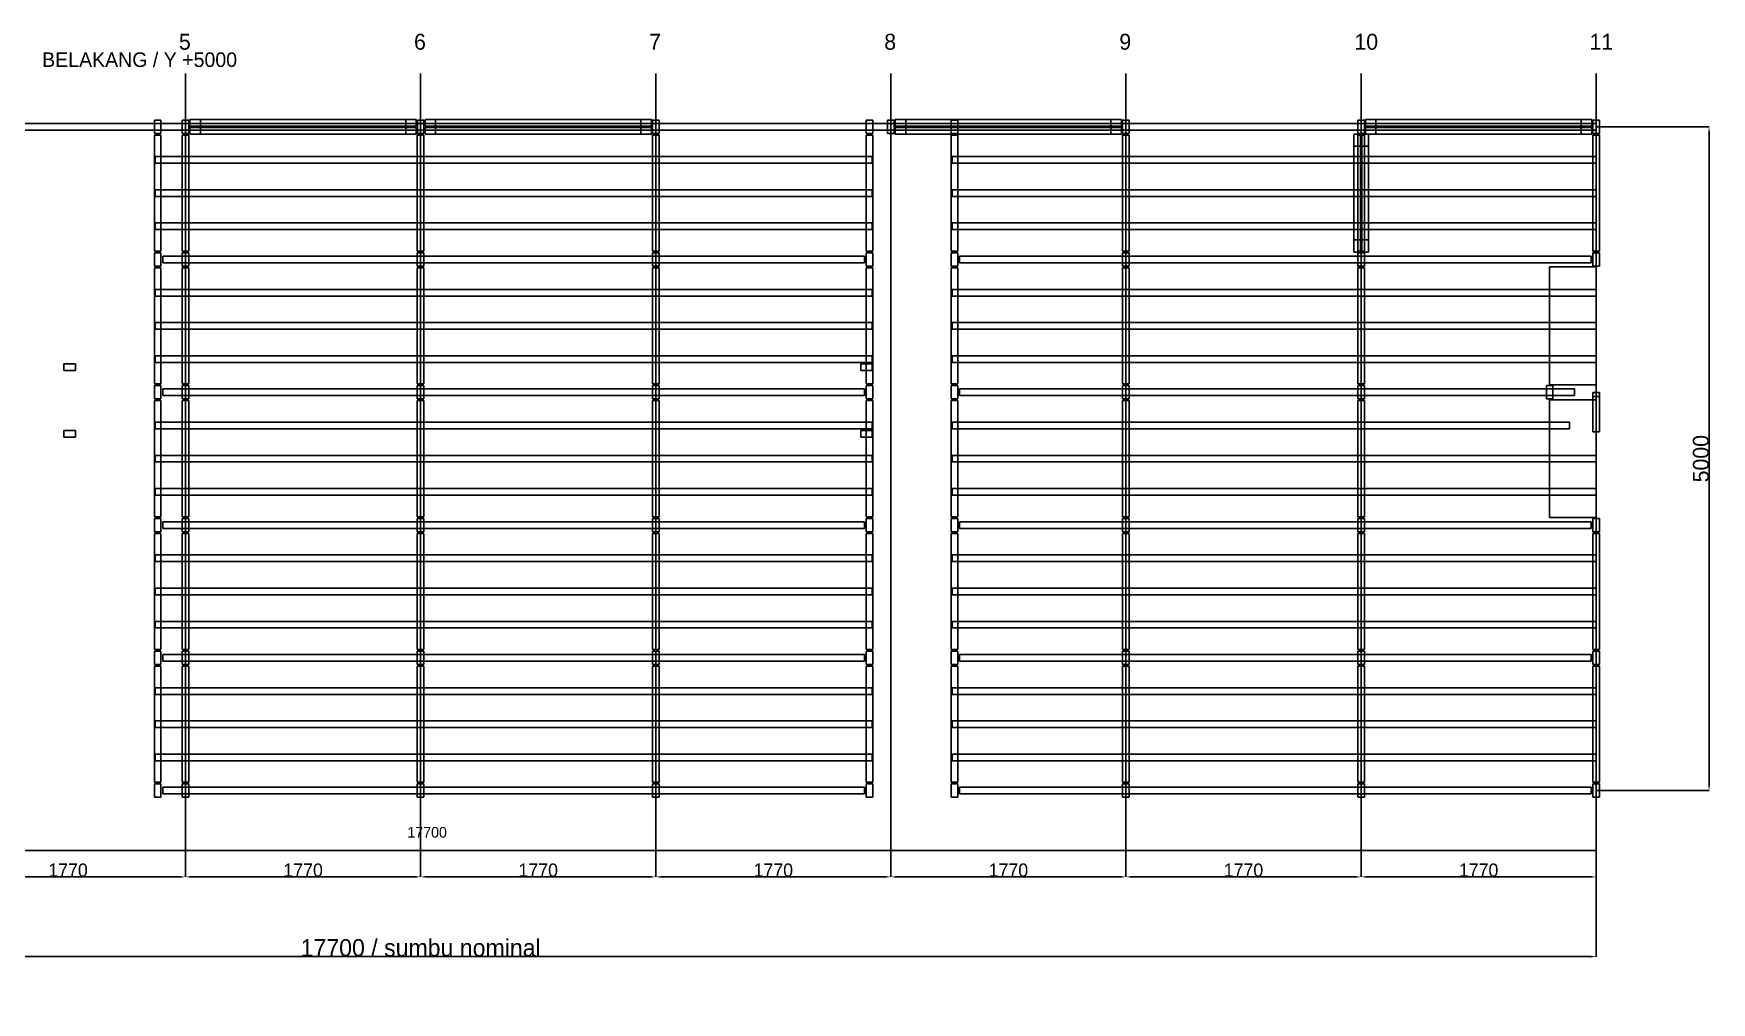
# Model space of a CAD drawing. Header units: millimetres. Extents: x -1150 to 18568, y -1595 to 7510.
# Drawn here: x 5936 to 18568, y -1595 to 5702 of the extents above; entities that cross this region are included whole.
import ezdxf

# ---------------------------------------------------------------- set-up
doc = ezdxf.new("R2010")
doc.units = ezdxf.units.MM
for name, color, linetype, true_color in [('balok', 7, 'Continuous', 0x333333), ('bracing', 7, 'Continuous', 0x111111), ('dim', 7, 'Continuous', 0x222222), ('grid', 7, 'Continuous', 0xb5b5b5), ('kolom', 7, 'Continuous', 0x111111), ('stiffener', 7, 'Continuous', 0x666666)]:
    doc.layers.add(name, color=color, linetype=linetype, true_color=true_color)
doc.dimstyles.get("Standard").update_dxf_attribs({"dimtxt": 2.5, "dimasz": 2.5, "dimexe": 1.25, "dimexo": 0.625, "dimtad": 1, "dimcen": 2.5, "dimazin": 3, "dimtfac": 1, "dimtmove": 0, "dimatfit": 3})

# ---------------------------------------------------------------- blocks, each defined once
blk = doc.blocks.new('_CLOSEDFILLED')
at = {"color": 0, "linetype": 'BYBLOCK'}
blk.add_solid([(-1, 0.16), (0, 0), (-1, -0.16)], dxfattribs=at)
blk = doc.blocks.new('*D2')
for p, q in [((17700, 5000), (18550, 5000)), ((18550, 42), (18550, 4958)), ((17700, 0), (18550, 0))]:
    blk.add_line(p, q)
at = {"layer": 'Defpoints'}
for p in [(17700, 5000), (17700, 0), (18550, 0)]:
    blk.add_point(p, dxfattribs=at)
at = {"layer": 'dim', "xscale": 42, "yscale": 42}
for p, rotation in [((18550, 5000), 90), ((18550, 0), 270)]:
    blk.add_blockref('_CLOSEDFILLED', p, dxfattribs=dict(at, rotation=rotation))
at = {"layer": 'dim', "insert": (18489.375, 2500), "char_height": 120, "attachment_point": 5, "rotation": 90}
blk.add_mtext('5000', dxfattribs=at)
blk = doc.blocks.new('*D6')
for p, q in [((5310, 0), (5310, -650)), ((7080, 0), (7080, -650)), ((5345, -650), (7045, -650))]:
    blk.add_line(p, q)
at = {"layer": 'Defpoints'}
for p in [(5310, 0), (7080, 0), (5310, -650)]:
    blk.add_point(p, dxfattribs=at)
at = {"layer": 'dim', "xscale": 35, "yscale": 35, "rotation": 180}
blk.add_blockref('_CLOSEDFILLED', (5310, -650), dxfattribs=at)
at = {"layer": 'dim', "xscale": 35, "yscale": 35}
blk.add_blockref('_CLOSEDFILLED', (7080, -650), dxfattribs=at)
at = {"layer": 'dim', "insert": (6195, -599.375), "char_height": 100, "attachment_point": 5}
blk.add_mtext('1770', dxfattribs=at)
blk = doc.blocks.new('*D7')
for p, q in [((7080, 0), (7080, -650)), ((8850, 0), (8850, -650)), ((7115, -650), (8815, -650))]:
    blk.add_line(p, q)
at = {"layer": 'Defpoints'}
for p in [(7080, 0), (8850, 0), (7080, -650)]:
    blk.add_point(p, dxfattribs=at)
at = {"layer": 'dim', "xscale": 35, "yscale": 35, "rotation": 180}
blk.add_blockref('_CLOSEDFILLED', (7080, -650), dxfattribs=at)
at = {"layer": 'dim', "xscale": 35, "yscale": 35}
blk.add_blockref('_CLOSEDFILLED', (8850, -650), dxfattribs=at)
at = {"layer": 'dim', "insert": (7965, -599.375), "char_height": 100, "attachment_point": 5}
blk.add_mtext('1770', dxfattribs=at)
blk = doc.blocks.new('*D8')
for p, q in [((8850, 0), (8850, -650)), ((10620, 0), (10620, -650)), ((8885, -650), (10585, -650))]:
    blk.add_line(p, q)
at = {"layer": 'Defpoints'}
for p in [(8850, 0), (10620, 0), (8850, -650)]:
    blk.add_point(p, dxfattribs=at)
at = {"layer": 'dim', "xscale": 35, "yscale": 35, "rotation": 180}
blk.add_blockref('_CLOSEDFILLED', (8850, -650), dxfattribs=at)
at = {"layer": 'dim', "xscale": 35, "yscale": 35}
blk.add_blockref('_CLOSEDFILLED', (10620, -650), dxfattribs=at)
at = {"layer": 'dim', "insert": (9735, -599.375), "char_height": 100, "attachment_point": 5}
blk.add_mtext('1770', dxfattribs=at)
blk = doc.blocks.new('*D9')
for p, q in [((10620, 0), (10620, -650)), ((12390, 0), (12390, -650)), ((10655, -650), (12355, -650))]:
    blk.add_line(p, q)
at = {"layer": 'Defpoints'}
for p in [(10620, 0), (12390, 0), (10620, -650)]:
    blk.add_point(p, dxfattribs=at)
at = {"layer": 'dim', "xscale": 35, "yscale": 35, "rotation": 180}
blk.add_blockref('_CLOSEDFILLED', (10620, -650), dxfattribs=at)
at = {"layer": 'dim', "xscale": 35, "yscale": 35}
blk.add_blockref('_CLOSEDFILLED', (12390, -650), dxfattribs=at)
at = {"layer": 'dim', "insert": (11505, -599.375), "char_height": 100, "attachment_point": 5}
blk.add_mtext('1770', dxfattribs=at)
blk = doc.blocks.new('*D10')
for p, q in [((12390, 0), (12390, -650)), ((14160, 0), (14160, -650)), ((12425, -650), (14125, -650))]:
    blk.add_line(p, q)
at = {"layer": 'Defpoints'}
for p in [(12390, 0), (14160, 0), (12390, -650)]:
    blk.add_point(p, dxfattribs=at)
at = {"layer": 'dim', "xscale": 35, "yscale": 35, "rotation": 180}
blk.add_blockref('_CLOSEDFILLED', (12390, -650), dxfattribs=at)
at = {"layer": 'dim', "xscale": 35, "yscale": 35}
blk.add_blockref('_CLOSEDFILLED', (14160, -650), dxfattribs=at)
at = {"layer": 'dim', "insert": (13275, -599.375), "char_height": 100, "attachment_point": 5}
blk.add_mtext('1770', dxfattribs=at)
blk = doc.blocks.new('*D11')
for p, q in [((14160, 0), (14160, -650)), ((15930, 0), (15930, -650)), ((14195, -650), (15895, -650))]:
    blk.add_line(p, q)
at = {"layer": 'Defpoints'}
for p in [(14160, 0), (15930, 0), (14160, -650)]:
    blk.add_point(p, dxfattribs=at)
at = {"layer": 'dim', "xscale": 35, "yscale": 35, "rotation": 180}
blk.add_blockref('_CLOSEDFILLED', (14160, -650), dxfattribs=at)
at = {"layer": 'dim', "xscale": 35, "yscale": 35}
blk.add_blockref('_CLOSEDFILLED', (15930, -650), dxfattribs=at)
at = {"layer": 'dim', "insert": (15045, -599.375), "char_height": 100, "attachment_point": 5}
blk.add_mtext('1770', dxfattribs=at)
blk = doc.blocks.new('*D12')
for p, q in [((15930, 0), (15930, -650)), ((17700, 0), (17700, -650)), ((15965, -650), (17665, -650))]:
    blk.add_line(p, q)
at = {"layer": 'Defpoints'}
for p in [(15930, 0), (17700, 0), (15930, -650)]:
    blk.add_point(p, dxfattribs=at)
at = {"layer": 'dim', "xscale": 35, "yscale": 35, "rotation": 180}
blk.add_blockref('_CLOSEDFILLED', (15930, -650), dxfattribs=at)
at = {"layer": 'dim', "xscale": 35, "yscale": 35}
blk.add_blockref('_CLOSEDFILLED', (17700, -650), dxfattribs=at)
at = {"layer": 'dim', "insert": (16815, -599.375), "char_height": 100, "attachment_point": 5}
blk.add_mtext('1770', dxfattribs=at)

msp = doc.modelspace()

# ---------------------------------------------------------------- linework, layer by layer
at = {"layer": 'balok'}
for p, q in [((10619.87, 5025.12), (5309.95, 5025.12)), ((5309.95, 4975.12), (10619.87, 4975.12)), ((10619.87, 4975.12), (10619.87, 5025.12)), ((15930.1, 5025.12), (10619.87, 5025.12)), ((10619.87, 4975.12), (15930.1, 4975.12)), ((15930.1, 4975.12), (15930.1, 5025.12)), ((17700.07, 5025.12), (15930.1, 5025.12)), ((15930.1, 4975.12), (17700.07, 4975.12)), ((17700.07, 4975.12), (17700.07, 5025.12)), ((12192.07, 4025.01), (6908.07, 4025.01)), ((6908.07, 4025.01), (6908.07, 3975.01)), ((6908.07, 3975.01), (12192.07, 3975.01)), ((12192.07, 3975.01), (12192.07, 4025.01)), ((17662.04, 4025.01), (12908.04, 4025.01)), ((12908.04, 4025.01), (12908.04, 3975.01)), ((12908.04, 3975.01), (17662.04, 3975.01)), ((17662.04, 3975.01), (17662.04, 4025.01)), ((6250.07, 3213.09), (6163.07, 3213.09)), ((6163.07, 3213.09), (6163.07, 3163.09)), ((6163.07, 3163.09), (6250.07, 3163.09)), ((6250.07, 3163.09), (6250.07, 3213.09)), ((12250.06, 3213.09), (12163.06, 3213.09)), ((12163.06, 3213.09), (12163.06, 3163.09)), ((12163.06, 3163.09), (12250.06, 3163.09)), ((12250.06, 3163.09), (12250.06, 3213.09)), ((12192.07, 3025), (6908.07, 3025)), ((6908.07, 3025), (6908.07, 2975)), ((6908.07, 2975), (12192.07, 2975)), ((12192.07, 2975), (12192.07, 3025)), ((17537.04, 3025), (12908.04, 3025)), ((12908.04, 3025), (12908.04, 2975)), ((12908.04, 2975), (17537.04, 2975)), ((17537.04, 2975), (17537.04, 3025)), ((17725.01, 2999.58), (17675.01, 2999.58)), ((17675.01, 2999.58), (17675.01, 2701.58)), ((17725.01, 2967.08), (17675.01, 2967.08)), ((17675.01, 2967.08), (17675.01, 2701.08)), ((17725.01, 2701.58), (17725.01, 2999.58)), ((17725.01, 2701.08), (17725.01, 2967.08)), ((6250.07, 2713.22), (6163.07, 2713.22)), ((6163.07, 2713.22), (6163.07, 2663.22)), ((6163.07, 2663.22), (6250.07, 2663.22)), ((6250.07, 2663.22), (6250.07, 2713.22)), ((12250.06, 2713.22), (12163.06, 2713.22)), ((12163.06, 2713.22), (12163.06, 2663.22)), ((12163.06, 2663.22), (12250.06, 2663.22)), ((12250.06, 2663.22), (12250.06, 2713.22)), ((17675.01, 2701.58), (17725.01, 2701.58)), ((17675.01, 2701.08), (17725.01, 2701.08)), ((12192.07, 2025.01), (6908.07, 2025.01)), ((6908.07, 2025.01), (6908.07, 1975.01)), ((12192.07, 1975.01), (12192.07, 2025.01)), ((17662.04, 2025.01), (12908.04, 2025.01)), ((12908.04, 2025.01), (12908.04, 1975.01)), ((17662.04, 1975.01), (17662.04, 2025.01)), ((6908.07, 1975.01), (12192.07, 1975.01)), ((12908.04, 1975.01), (17662.04, 1975.01)), ((12192.07, 1024.99), (6908.07, 1024.99)), ((6908.07, 1024.99), (6908.07, 974.99)), ((12192.07, 974.99), (12192.07, 1024.99)), ((17662.04, 1024.99), (12908.04, 1024.99)), ((12908.04, 1024.99), (12908.04, 974.99)), ((17662.04, 974.99), (17662.04, 1024.99)), ((6908.07, 974.99), (12192.07, 974.99)), ((12908.04, 974.99), (17662.04, 974.99)), ((12192.07, 25), (6908.07, 25)), ((6908.07, 25), (6908.07, -25)), ((12192.07, -25), (12192.07, 25)), ((17662.04, 25), (12908.04, 25)), ((12908.04, 25), (12908.04, -25)), ((17662.04, -25), (17662.04, 25)), ((6908.07, -25), (12192.07, -25)), ((12908.04, -25), (17662.04, -25))]:
    msp.add_line(p, q, dxfattribs=at)
at = {"layer": 'bracing'}
for p, q in [((7112.91, 5055.12), (8737.41, 5055.12)), ((7192.57, 5055.12), (7112.91, 5055.12)), ((7112.91, 5005.12), (7112.91, 5055.12)), ((8817.06, 5055.12), (7192.57, 5055.12)), ((7192.57, 5005.12), (7192.57, 5055.12)), ((8737.41, 5055.12), (8817.06, 5055.12)), ((8737.41, 5005.12), (8737.41, 5055.12)), ((8817.06, 5005.12), (8817.06, 5055.12)), ((8882.71, 5055), (10507.22, 5055)), ((8962.37, 5055), (8882.71, 5055)), ((8882.71, 5005), (8882.71, 5055)), ((10586.88, 5055), (8962.37, 5055)), ((8962.37, 5005), (8962.37, 5055)), ((10507.22, 5055), (10586.88, 5055)), ((10507.22, 5005), (10507.22, 5055)), ((10586.88, 5005), (10586.88, 5055)), ((12422.84, 5055.12), (14047.33, 5055.12)), ((12502.49, 5055.12), (12422.84, 5055.12)), ((12422.84, 5005.12), (12422.84, 5055.12)), ((14126.98, 5055.12), (12502.49, 5055.12)), ((12502.49, 5005.12), (12502.49, 5055.12)), ((14047.33, 5055.12), (14126.98, 5055.12)), ((14047.33, 5005.12), (14047.33, 5055.12)), ((14126.98, 5005.12), (14126.98, 5055.12)), ((15962.73, 5055), (17587.24, 5055)), ((16042.38, 5055), (15962.73, 5055)), ((15962.73, 5005), (15962.73, 5055)), ((17666.89, 5055), (16042.38, 5055)), ((16042.38, 5005), (16042.38, 5055)), ((17587.24, 5055), (17666.89, 5055)), ((17587.24, 5005), (17587.24, 5055)), ((17666.89, 5005), (17666.89, 5055)), ((7112.91, 5005.12), (8737.41, 5005.12)), ((7192.57, 5005.12), (7112.91, 5005.12)), ((7113.07, 4995.12), (8737.56, 4995.12)), ((7192.72, 4995.12), (7113.07, 4995.12)), ((7113.07, 4995.12), (7113.07, 4945.12)), ((7113.07, 4945.12), (8737.56, 4945.12)), ((7192.72, 4945.12), (7113.07, 4945.12)), ((8817.06, 5005.12), (7192.57, 5005.12)), ((8817.21, 4995.12), (7192.72, 4995.12)), ((7192.72, 4995.12), (7192.72, 4945.12)), ((8817.21, 4945.12), (7192.72, 4945.12)), ((8737.41, 5005.12), (8817.06, 5005.12)), ((8737.56, 4995.12), (8817.21, 4995.12)), ((8737.56, 4995.12), (8737.56, 4945.12)), ((8737.56, 4945.12), (8817.21, 4945.12)), ((8817.21, 4995.12), (8817.21, 4945.12)), ((8882.71, 5005), (10507.22, 5005)), ((8962.37, 5005), (8882.71, 5005)), ((8882.86, 4995), (10507.38, 4995)), ((8962.52, 4995), (8882.86, 4995)), ((8882.86, 4995), (8882.86, 4945)), ((8882.86, 4945), (10507.38, 4945)), ((8962.52, 4945), (8882.86, 4945)), ((10586.88, 5005), (8962.37, 5005)), ((10587.03, 4995), (8962.52, 4995)), ((8962.52, 4995), (8962.52, 4945)), ((10587.03, 4945), (8962.52, 4945)), ((10507.22, 5005), (10586.88, 5005)), ((10507.38, 4995), (10587.03, 4995)), ((10507.38, 4995), (10507.38, 4945)), ((10507.38, 4945), (10587.03, 4945)), ((10587.03, 4995), (10587.03, 4945)), ((12422.69, 4995.12), (14047.18, 4995.12)), ((12502.34, 4995.12), (12422.69, 4995.12)), ((12422.69, 4995.12), (12422.69, 4945.12)), ((12422.69, 4945.12), (14047.18, 4945.12)), ((12502.34, 4945.12), (12422.69, 4945.12)), ((12422.84, 5005.12), (14047.33, 5005.12)), ((12502.49, 5005.12), (12422.84, 5005.12)), ((14126.83, 4995.12), (12502.34, 4995.12)), ((12502.34, 4995.12), (12502.34, 4945.12)), ((14126.83, 4945.12), (12502.34, 4945.12)), ((14126.98, 5005.12), (12502.49, 5005.12)), ((14047.18, 4995.12), (14126.83, 4995.12)), ((14047.18, 4995.12), (14047.18, 4945.12)), ((14047.18, 4945.12), (14126.83, 4945.12)), ((14047.33, 5005.12), (14126.98, 5005.12)), ((14126.83, 4995.12), (14126.83, 4945.12)), ((15875.1, 4147.16), (15875.1, 4944.87)), ((15875.1, 4944.87), (15875.1, 4852.96)), ((15875.1, 4944.87), (15925.1, 4944.87)), ((15925.1, 4147.16), (15925.1, 4944.87)), ((15925.1, 4944.87), (15925.1, 4852.96)), ((15935.1, 4852.84), (15935.1, 4944.75)), ((15935.1, 4944.75), (15935.1, 4147.04)), ((15935.1, 4944.75), (15985.1, 4944.75)), ((15962.73, 5005), (17587.24, 5005)), ((16042.38, 5005), (15962.73, 5005)), ((17587.39, 4995), (15962.88, 4995)), ((15962.88, 4995), (16042.54, 4995)), ((15962.88, 4945), (15962.88, 4995)), ((17587.39, 4945), (15962.88, 4945)), ((15962.88, 4945), (16042.54, 4945)), ((15985.1, 4852.84), (15985.1, 4944.75)), ((15985.1, 4944.75), (15985.1, 4147.04)), ((17666.89, 5005), (16042.38, 5005)), ((16042.54, 4995), (17667.05, 4995)), ((16042.54, 4945), (16042.54, 4995)), ((16042.54, 4945), (17667.05, 4945)), ((17587.24, 5005), (17666.89, 5005)), ((17667.05, 4995), (17587.39, 4995)), ((17587.39, 4945), (17587.39, 4995)), ((17667.05, 4945), (17587.39, 4945)), ((17667.05, 4945), (17667.05, 4995)), ((15875.1, 4852.96), (15875.1, 4055.25)), ((15875.1, 4852.96), (15925.1, 4852.96)), ((15925.1, 4852.96), (15925.1, 4055.25)), ((15935.1, 4055.13), (15935.1, 4852.84)), ((15935.1, 4852.84), (15985.1, 4852.84)), ((15985.1, 4055.13), (15985.1, 4852.84)), ((15875.1, 4055.25), (15875.1, 4147.16)), ((15875.1, 4147.16), (15925.1, 4147.16)), ((15875.1, 4055.25), (15925.1, 4055.25)), ((15925.1, 4055.25), (15925.1, 4147.16)), ((15935.1, 4147.04), (15935.1, 4055.13)), ((15935.1, 4147.04), (15985.1, 4147.04)), ((15935.1, 4055.13), (15985.1, 4055.13)), ((15985.1, 4147.04), (15985.1, 4055.13))]:
    msp.add_line(p, q, dxfattribs=at)
at = {"layer": 'dim'}
for p, q in [((0, -450), (17700, -450)), ((17700, -510), (17700, -390))]:
    msp.add_line(p, q, dxfattribs=at)
at = {"layer": 'grid'}
for p, q in [((7080, 0), (7080, 5400)), ((8850, 0), (8850, 5400)), ((10620, 0), (10620, 5400)), ((12390, 0), (12390, 5400)), ((14160, 0), (14160, 5400)), ((15930, 0), (15930, 5400)), ((17700, 0), (17700, 5400))]:
    msp.add_line(p, q, dxfattribs=at)
at = {"layer": 'kolom'}
for p, q in [((6894.92, 5050), (6844.92, 5050)), ((6844.92, 5050), (6844.92, 4950)), ((6844.92, 4950), (6894.92, 4950)), ((6894.92, 4950), (6894.92, 5050)), ((7104.99, 5050), (7054.99, 5050)), ((7054.99, 5050), (7054.99, 4950)), ((7054.99, 4950), (7104.99, 4950)), ((7104.99, 4950), (7104.99, 5050)), ((8874.99, 5050), (8824.99, 5050)), ((8824.99, 5050), (8824.99, 4950)), ((8824.99, 4950), (8874.99, 4950)), ((8874.99, 4950), (8874.99, 5050)), ((10644.99, 5050), (10594.99, 5050)), ((10594.99, 5050), (10594.99, 4950)), ((10594.99, 4950), (10644.99, 4950)), ((10644.99, 4950), (10644.99, 5050)), ((12255.13, 5050), (12205.13, 5050)), ((12205.13, 5050), (12205.13, 4950)), ((12205.13, 4950), (12255.13, 4950)), ((12255.13, 4950), (12255.13, 5050)), ((12415, 5050), (12365, 5050)), ((12365, 5050), (12365, 4950)), ((12365, 4950), (12415, 4950)), ((12415, 4950), (12415, 5050)), ((12894.91, 5050), (12844.91, 5050)), ((12844.91, 5050), (12844.91, 4950)), ((12844.91, 4950), (12894.91, 4950)), ((12894.91, 4950), (12894.91, 5050)), ((14185, 5050), (14135, 5050)), ((14135, 5050), (14135, 4950)), ((14135, 4950), (14185, 4950)), ((14185, 4950), (14185, 5050)), ((15955.01, 5050), (15905.01, 5050)), ((15905.01, 5050), (15905.01, 4950)), ((15905.01, 4950), (15955.01, 4950)), ((15955.01, 4950), (15955.01, 5050)), ((17725.01, 5050), (17675.01, 5050)), ((17675.01, 5050), (17675.01, 4950)), ((17675.01, 4950), (17725.01, 4950)), ((17725.01, 4950), (17725.01, 5050)), ((6895.01, 4050.01), (6845.01, 4050.01)), ((6845.01, 4050.01), (6845.01, 3950.01)), ((6895.01, 3950.01), (6895.01, 4050.01)), ((7104.99, 4050.01), (7054.99, 4050.01)), ((7054.99, 4050.01), (7054.99, 3950.01)), ((7104.99, 3950.01), (7104.99, 4050.01)), ((8874.9, 4050.01), (8824.9, 4050.01)), ((8824.9, 4050.01), (8824.9, 3950.01)), ((8874.9, 3950.01), (8874.9, 4050.01)), ((10644.99, 4050.01), (10594.99, 4050.01)), ((10594.99, 4050.01), (10594.99, 3950.01)), ((10644.99, 3950.01), (10644.99, 4050.01)), ((12255.07, 4050.01), (12205.07, 4050.01)), ((12205.07, 4050.01), (12205.07, 3950.01)), ((12255.07, 3950.01), (12255.07, 4050.01)), ((12895, 4050.01), (12845, 4050.01)), ((12845, 4050.01), (12845, 3950.01)), ((12895, 3950.01), (12895, 4050.01)), ((14185, 4050.01), (14135, 4050.01)), ((14135, 4050.01), (14135, 3950.01)), ((14185, 3950.01), (14185, 4050.01)), ((15955.01, 4050.01), (15905.01, 4050.01)), ((15905.01, 4050.01), (15905.01, 3950.01)), ((15955.01, 3950.01), (15955.01, 4050.01)), ((17725.01, 4050.01), (17675.01, 4050.01)), ((17675.01, 4050.01), (17675.01, 3950.01)), ((17725.01, 3950.01), (17725.01, 4050.01)), ((6845.01, 3950.01), (6895.01, 3950.01)), ((7054.99, 3950.01), (7104.99, 3950.01)), ((8824.9, 3950.01), (8874.9, 3950.01)), ((10594.99, 3950.01), (10644.99, 3950.01)), ((12205.07, 3950.01), (12255.07, 3950.01)), ((12845, 3950.01), (12895, 3950.01)), ((14135, 3950.01), (14185, 3950.01)), ((15905.01, 3950.01), (15955.01, 3950.01)), ((17675.01, 3950.01), (17725.01, 3950.01)), ((6895.01, 3050), (6845.01, 3050)), ((6845.01, 3050), (6845.01, 2950)), ((6895.01, 2950), (6895.01, 3050)), ((7104.99, 3050), (7054.99, 3050)), ((7054.99, 3050), (7054.99, 2950)), ((7104.99, 2950), (7104.99, 3050)), ((8874.9, 3050), (8824.9, 3050)), ((8824.9, 3050), (8824.9, 2950)), ((8874.9, 2950), (8874.9, 3050)), ((10644.99, 3050), (10594.99, 3050)), ((10594.99, 3050), (10594.99, 2950)), ((10644.99, 2950), (10644.99, 3050)), ((12255.07, 3050), (12205.07, 3050)), ((12205.07, 3050), (12205.07, 2950)), ((12255.07, 2950), (12255.07, 3050)), ((12895, 3050), (12845, 3050)), ((12845, 3050), (12845, 2950)), ((12895, 2950), (12895, 3050)), ((14185, 3050), (14135, 3050)), ((14135, 3050), (14135, 2950)), ((14185, 2950), (14185, 3050)), ((15955.01, 3050), (15905.01, 3050)), ((15905.01, 3050), (15905.01, 2950)), ((15955.01, 2950), (15955.01, 3050)), ((17375.07, 3050), (17325.07, 3050)), ((17325.07, 3050), (17325.07, 2950)), ((17375.07, 2950), (17375.07, 3050)), ((6845.01, 2950), (6895.01, 2950)), ((7054.99, 2950), (7104.99, 2950)), ((8824.9, 2950), (8874.9, 2950)), ((10594.99, 2950), (10644.99, 2950)), ((12205.07, 2950), (12255.07, 2950)), ((12845, 2950), (12895, 2950)), ((14135, 2950), (14185, 2950)), ((15905.01, 2950), (15955.01, 2950)), ((17325.07, 2950), (17375.07, 2950)), ((6895.01, 2050.01), (6845.01, 2050.01)), ((6845.01, 2050.01), (6845.01, 1950.01)), ((6895.01, 1950.01), (6895.01, 2050.01)), ((7104.99, 2050.01), (7054.99, 2050.01)), ((7054.99, 2050.01), (7054.99, 1950.01)), ((7104.99, 1950.01), (7104.99, 2050.01)), ((8874.9, 2050.01), (8824.9, 2050.01)), ((8824.9, 2050.01), (8824.9, 1950.01)), ((8874.9, 1950.01), (8874.9, 2050.01)), ((10644.99, 2050.01), (10594.99, 2050.01)), ((10594.99, 2050.01), (10594.99, 1950.01)), ((10644.99, 1950.01), (10644.99, 2050.01)), ((12255.07, 2050.01), (12205.07, 2050.01)), ((12205.07, 2050.01), (12205.07, 1950.01)), ((12255.07, 1950.01), (12255.07, 2050.01)), ((12895, 2050.01), (12845, 2050.01)), ((12845, 2050.01), (12845, 1950.01)), ((12895, 1950.01), (12895, 2050.01)), ((14185, 2050.01), (14135, 2050.01)), ((14135, 2050.01), (14135, 1950.01)), ((14185, 1950.01), (14185, 2050.01)), ((15955.01, 2050.01), (15905.01, 2050.01)), ((15905.01, 2050.01), (15905.01, 1950.01)), ((15955.01, 1950.01), (15955.01, 2050.01)), ((17725.01, 2050.01), (17675.01, 2050.01)), ((17675.01, 2050.01), (17675.01, 1950.01)), ((17725.01, 1950.01), (17725.01, 2050.01)), ((6845.01, 1950.01), (6895.01, 1950.01)), ((7054.99, 1950.01), (7104.99, 1950.01)), ((8824.9, 1950.01), (8874.9, 1950.01)), ((10594.99, 1950.01), (10644.99, 1950.01)), ((12205.07, 1950.01), (12255.07, 1950.01)), ((12845, 1950.01), (12895, 1950.01)), ((14135, 1950.01), (14185, 1950.01)), ((15905.01, 1950.01), (15955.01, 1950.01)), ((17675.01, 1950.01), (17725.01, 1950.01)), ((6895.01, 1049.99), (6845.01, 1049.99)), ((6845.01, 1049.99), (6845.01, 949.99)), ((6895.01, 949.99), (6895.01, 1049.99)), ((7104.99, 1049.99), (7054.99, 1049.99)), ((7054.99, 1049.99), (7054.99, 949.99)), ((7104.99, 949.99), (7104.99, 1049.99)), ((8874.9, 1049.99), (8824.9, 1049.99)), ((8824.9, 1049.99), (8824.9, 949.99)), ((8874.9, 949.99), (8874.9, 1049.99)), ((10644.99, 1049.99), (10594.99, 1049.99)), ((10594.99, 1049.99), (10594.99, 949.99)), ((10644.99, 949.99), (10644.99, 1049.99)), ((12255.07, 1049.99), (12205.07, 1049.99)), ((12205.07, 1049.99), (12205.07, 949.99)), ((12255.07, 949.99), (12255.07, 1049.99)), ((12895, 1049.99), (12845, 1049.99)), ((12845, 1049.99), (12845, 949.99)), ((12895, 949.99), (12895, 1049.99)), ((14185, 1049.99), (14135, 1049.99)), ((14135, 1049.99), (14135, 949.99)), ((14185, 949.99), (14185, 1049.99)), ((15955.01, 1049.99), (15905.01, 1049.99)), ((15905.01, 1049.99), (15905.01, 949.99)), ((15955.01, 949.99), (15955.01, 1049.99)), ((17725.01, 1049.99), (17675.01, 1049.99)), ((17675.01, 1049.99), (17675.01, 949.99)), ((17725.01, 949.99), (17725.01, 1049.99)), ((6845.01, 949.99), (6895.01, 949.99)), ((7054.99, 949.99), (7104.99, 949.99)), ((8824.9, 949.99), (8874.9, 949.99)), ((10594.99, 949.99), (10644.99, 949.99)), ((12205.07, 949.99), (12255.07, 949.99)), ((12845, 949.99), (12895, 949.99)), ((14135, 949.99), (14185, 949.99)), ((15905.01, 949.99), (15955.01, 949.99)), ((17675.01, 949.99), (17725.01, 949.99)), ((6895.01, 50), (6845.01, 50)), ((6845.01, 50), (6845.01, -50)), ((6895.01, -50), (6895.01, 50)), ((7104.99, 50), (7054.99, 50)), ((7054.99, 50), (7054.99, -50)), ((7104.99, -50), (7104.99, 50)), ((8874.9, 50), (8824.9, 50)), ((8824.9, 50), (8824.9, -50)), ((8874.9, -50), (8874.9, 50)), ((10644.99, 50), (10594.99, 50)), ((10594.99, 50), (10594.99, -50)), ((10644.99, -50), (10644.99, 50)), ((12255.07, 50), (12205.07, 50)), ((12205.07, 50), (12205.07, -50)), ((12255.07, -50), (12255.07, 50)), ((12895, 50), (12845, 50)), ((12845, 50), (12845, -50)), ((12895, -50), (12895, 50)), ((14185, 50), (14135, 50)), ((14135, 50), (14135, -50)), ((14185, -50), (14185, 50)), ((15955.01, 50), (15905.01, 50)), ((15905.01, 50), (15905.01, -50)), ((15955.01, -50), (15955.01, 50)), ((17725.01, 50), (17675.01, 50)), ((17675.01, 50), (17675.01, -50)), ((17725.01, -50), (17725.01, 50)), ((6845.01, -50), (6895.01, -50)), ((7054.99, -50), (7104.99, -50)), ((8824.9, -50), (8874.9, -50)), ((10594.99, -50), (10644.99, -50)), ((12205.07, -50), (12255.07, -50)), ((12845, -50), (12895, -50)), ((14135, -50), (14185, -50)), ((15905.01, -50), (15955.01, -50)), ((17675.01, -50), (17725.01, -50))]:
    msp.add_line(p, q, dxfattribs=at)
at = {"layer": 'stiffener'}
for p, q in [((6894.92, 4937.1), (6844.92, 4937.1)), ((6844.92, 4937.1), (6844.92, 4063.1)), ((6894.92, 4063.1), (6894.92, 4937.1)), ((7104.92, 4937.1), (7054.92, 4937.1)), ((7054.92, 4937.1), (7054.92, 4063.1)), ((7104.92, 4063.1), (7104.92, 4937.1)), ((8874.9, 4937.1), (8824.9, 4937.1)), ((8824.9, 4937.1), (8824.9, 4063.1)), ((8874.9, 4063.1), (8874.9, 4937.1)), ((10644.87, 4937.1), (10594.87, 4937.1)), ((10594.87, 4937.1), (10594.87, 4063.1)), ((10644.87, 4063.1), (10644.87, 4937.1)), ((12255.13, 4937.1), (12205.13, 4937.1)), ((12205.13, 4937.1), (12205.13, 4063.1)), ((12255.13, 4063.1), (12255.13, 4937.1)), ((12894.91, 4937.1), (12844.91, 4937.1)), ((12844.91, 4937.1), (12844.91, 4063.1)), ((12894.91, 4063.1), (12894.91, 4937.1)), ((14185.12, 4937.1), (14135.12, 4937.1)), ((14135.12, 4937.1), (14135.12, 4063.1)), ((14185.12, 4063.1), (14185.12, 4937.1)), ((15955.1, 4937.1), (15905.1, 4937.1)), ((15905.1, 4937.1), (15905.1, 4063.1)), ((15955.1, 4063.1), (15955.1, 4937.1)), ((17725.07, 4937.1), (17675.07, 4937.1)), ((17675.07, 4937.1), (17675.07, 4063.1)), ((17725.07, 4063.1), (17725.07, 4937.1)), ((12249.57, 4775.01), (6850.57, 4775.01)), ((6850.57, 4775.01), (6850.57, 4725.01)), ((6850.57, 4725.01), (12249.57, 4725.01)), ((12249.57, 4725.01), (12249.57, 4775.01)), ((17699.54, 4775.01), (12850.54, 4775.01)), ((12850.54, 4775.01), (12850.54, 4725.01)), ((12850.54, 4725.01), (17699.54, 4725.01)), ((17699.54, 4725.01), (17699.54, 4775.01)), ((12249.57, 4525.01), (6850.57, 4525.01)), ((6850.57, 4525.01), (6850.57, 4475.01)), ((6850.57, 4475.01), (12249.57, 4475.01)), ((12249.57, 4475.01), (12249.57, 4525.01)), ((17699.54, 4525.01), (12850.54, 4525.01)), ((12850.54, 4525.01), (12850.54, 4475.01)), ((12850.54, 4475.01), (17699.54, 4475.01)), ((17699.54, 4475.01), (17699.54, 4525.01)), ((12249.57, 4275.01), (6850.57, 4275.01)), ((6850.57, 4275.01), (6850.57, 4225.01)), ((6850.57, 4225.01), (12249.57, 4225.01)), ((12249.57, 4225.01), (12249.57, 4275.01)), ((17699.54, 4275.01), (12850.54, 4275.01)), ((12850.54, 4275.01), (12850.54, 4225.01)), ((12850.54, 4225.01), (17699.54, 4225.01)), ((17699.54, 4225.01), (17699.54, 4275.01)), ((6844.92, 4063.1), (6894.92, 4063.1)), ((7054.92, 4063.1), (7104.92, 4063.1)), ((8824.9, 4063.1), (8874.9, 4063.1)), ((10594.87, 4063.1), (10644.87, 4063.1)), ((12205.13, 4063.1), (12255.13, 4063.1)), ((12844.91, 4063.1), (12894.91, 4063.1)), ((14135.12, 4063.1), (14185.12, 4063.1)), ((15905.1, 4063.1), (15955.1, 4063.1)), ((17675.07, 4063.1), (17725.07, 4063.1)), ((6894.92, 3937.05), (6844.92, 3937.05)), ((6844.92, 3937.05), (6844.92, 3063.05)), ((6894.92, 3063.05), (6894.92, 3937.05)), ((7104.92, 3937.05), (7054.92, 3937.05)), ((7054.92, 3937.05), (7054.92, 3063.05)), ((7104.92, 3063.05), (7104.92, 3937.05)), ((8874.9, 3937.05), (8824.9, 3937.05)), ((8824.9, 3937.05), (8824.9, 3063.05)), ((8874.9, 3063.05), (8874.9, 3937.05)), ((10644.87, 3937.05), (10594.87, 3937.05)), ((10594.87, 3937.05), (10594.87, 3063.05)), ((10644.87, 3063.05), (10644.87, 3937.05)), ((12255.13, 3937.05), (12205.13, 3937.05)), ((12205.13, 3937.05), (12205.13, 3063.05)), ((12255.13, 3063.05), (12255.13, 3937.05)), ((12894.91, 3937.05), (12844.91, 3937.05)), ((12844.91, 3937.05), (12844.91, 3063.05)), ((12894.91, 3063.05), (12894.91, 3937.05)), ((14185.12, 3937.05), (14135.12, 3937.05)), ((14135.12, 3937.05), (14135.12, 3063.05)), ((14185.12, 3063.05), (14185.12, 3937.05)), ((15955.1, 3937.05), (15905.1, 3937.05)), ((15905.1, 3937.05), (15905.1, 3063.05)), ((15955.1, 3063.05), (15955.1, 3937.05)), ((17701.12, 3943.9), (17349.02, 3943.9)), ((17349.02, 3943.9), (17349.02, 3056.2)), ((17701.12, 3056.2), (17701.12, 3943.9)), ((12249.57, 3774.99), (6850.57, 3774.99)), ((6850.57, 3774.99), (6850.57, 3724.99)), ((6850.57, 3724.99), (12249.57, 3724.99)), ((12249.57, 3724.99), (12249.57, 3774.99)), ((17699.54, 3774.99), (12850.54, 3774.99)), ((12850.54, 3774.99), (12850.54, 3724.99)), ((12850.54, 3724.99), (17699.54, 3724.99)), ((17699.54, 3724.99), (17699.54, 3774.99)), ((12249.57, 3524.99), (6850.57, 3524.99)), ((6850.57, 3524.99), (6850.57, 3474.99)), ((6850.57, 3474.99), (12249.57, 3474.99)), ((12249.57, 3474.99), (12249.57, 3524.99)), ((17699.54, 3524.99), (12850.54, 3524.99)), ((12850.54, 3524.99), (12850.54, 3474.99)), ((12850.54, 3474.99), (17699.54, 3474.99)), ((17699.54, 3474.99), (17699.54, 3524.99)), ((12249.57, 3274.99), (6850.57, 3274.99)), ((6850.57, 3274.99), (6850.57, 3224.99)), ((6850.57, 3224.99), (12249.57, 3224.99)), ((12249.57, 3224.99), (12249.57, 3274.99)), ((17699.54, 3274.99), (12850.54, 3274.99)), ((12850.54, 3274.99), (12850.54, 3224.99)), ((12850.54, 3224.99), (17699.54, 3224.99)), ((17699.54, 3224.99), (17699.54, 3274.99)), ((6844.92, 3063.05), (6894.92, 3063.05)), ((7054.92, 3063.05), (7104.92, 3063.05)), ((8824.9, 3063.05), (8874.9, 3063.05)), ((10594.87, 3063.05), (10644.87, 3063.05)), ((12205.13, 3063.05), (12255.13, 3063.05)), ((12844.91, 3063.05), (12894.91, 3063.05)), ((14135.12, 3063.05), (14185.12, 3063.05)), ((15905.1, 3063.05), (15955.1, 3063.05)), ((17349.02, 3056.2), (17701.12, 3056.2)), ((6894.92, 2937), (6844.92, 2937)), ((6844.92, 2937), (6844.92, 2063)), ((6894.92, 2063), (6894.92, 2937)), ((7104.92, 2937), (7054.92, 2937)), ((7054.92, 2937), (7054.92, 2063)), ((7104.92, 2063), (7104.92, 2937)), ((8874.9, 2937), (8824.9, 2937)), ((8824.9, 2937), (8824.9, 2063)), ((8874.9, 2063), (8874.9, 2937)), ((10644.87, 2937), (10594.87, 2937)), ((10594.87, 2937), (10594.87, 2063)), ((10644.87, 2063), (10644.87, 2937)), ((12255.13, 2937), (12205.13, 2937)), ((12205.13, 2937), (12205.13, 2063)), ((12255.13, 2063), (12255.13, 2937)), ((12894.91, 2937), (12844.91, 2937)), ((12844.91, 2937), (12844.91, 2063)), ((12894.91, 2063), (12894.91, 2937)), ((14185.12, 2937), (14135.12, 2937)), ((14135.12, 2937), (14135.12, 2063)), ((14185.12, 2063), (14185.12, 2937)), ((15955.1, 2937), (15905.1, 2937)), ((15905.1, 2937), (15905.1, 2063)), ((15955.1, 2063), (15955.1, 2937)), ((17701.12, 2943.85), (17349.02, 2943.85)), ((17349.02, 2943.85), (17349.02, 2056.15)), ((17701.12, 2056.15), (17701.12, 2943.85)), ((12249.57, 2775), (6850.57, 2775)), ((6850.57, 2775), (6850.57, 2725)), ((6850.57, 2725), (12249.57, 2725)), ((12249.57, 2725), (12249.57, 2775)), ((17499.54, 2775), (12850.54, 2775)), ((12850.54, 2775), (12850.54, 2725)), ((12850.54, 2725), (17499.54, 2725)), ((17499.54, 2725), (17499.54, 2775)), ((12249.57, 2525), (6850.57, 2525)), ((6850.57, 2525), (6850.57, 2475)), ((6850.57, 2475), (12249.57, 2475)), ((12249.57, 2475), (12249.57, 2525)), ((17699.54, 2525), (12850.54, 2525)), ((12850.54, 2525), (12850.54, 2475)), ((12850.54, 2475), (17699.54, 2475)), ((17699.54, 2475), (17699.54, 2525)), ((12249.57, 2275), (6850.57, 2275)), ((6850.57, 2275), (6850.57, 2225)), ((12249.57, 2225), (12249.57, 2275)), ((17699.54, 2275), (12850.54, 2275)), ((12850.54, 2275), (12850.54, 2225)), ((17699.54, 2225), (17699.54, 2275)), ((6850.57, 2225), (12249.57, 2225)), ((12850.54, 2225), (17699.54, 2225)), ((6844.92, 2063), (6894.92, 2063)), ((7054.92, 2063), (7104.92, 2063)), ((8824.9, 2063), (8874.9, 2063)), ((10594.87, 2063), (10644.87, 2063)), ((12205.13, 2063), (12255.13, 2063)), ((12844.91, 2063), (12894.91, 2063)), ((14135.12, 2063), (14185.12, 2063)), ((15905.1, 2063), (15955.1, 2063)), ((17349.02, 2056.15), (17701.12, 2056.15)), ((6894.92, 1936.95), (6844.92, 1936.95)), ((6844.92, 1936.95), (6844.92, 1062.95)), ((6894.92, 1062.95), (6894.92, 1936.95)), ((7104.92, 1936.95), (7054.92, 1936.95)), ((7054.92, 1936.95), (7054.92, 1062.95)), ((7104.92, 1062.95), (7104.92, 1936.95)), ((8874.9, 1936.95), (8824.9, 1936.95)), ((8824.9, 1936.95), (8824.9, 1062.95)), ((8874.9, 1062.95), (8874.9, 1936.95)), ((10644.87, 1936.95), (10594.87, 1936.95)), ((10594.87, 1936.95), (10594.87, 1062.95)), ((10644.87, 1062.95), (10644.87, 1936.95)), ((12255.13, 1936.95), (12205.13, 1936.95)), ((12205.13, 1936.95), (12205.13, 1062.95)), ((12255.13, 1062.95), (12255.13, 1936.95)), ((12894.91, 1936.95), (12844.91, 1936.95)), ((12844.91, 1936.95), (12844.91, 1062.95)), ((12894.91, 1062.95), (12894.91, 1936.95)), ((14185.12, 1936.95), (14135.12, 1936.95)), ((14135.12, 1936.95), (14135.12, 1062.95)), ((14185.12, 1062.95), (14185.12, 1936.95)), ((15955.1, 1936.95), (15905.1, 1936.95)), ((15905.1, 1936.95), (15905.1, 1062.95)), ((15955.1, 1062.95), (15955.1, 1936.95)), ((17725.07, 1936.95), (17675.07, 1936.95)), ((17675.07, 1936.95), (17675.07, 1062.95)), ((17725.07, 1062.95), (17725.07, 1936.95)), ((12249.57, 1774.98), (6850.57, 1774.98)), ((6850.57, 1774.98), (6850.57, 1724.98)), ((12249.57, 1724.98), (12249.57, 1774.98)), ((17699.54, 1774.98), (12850.54, 1774.98)), ((12850.54, 1774.98), (12850.54, 1724.98)), ((17699.54, 1724.98), (17699.54, 1774.98)), ((6850.57, 1724.98), (12249.57, 1724.98)), ((12850.54, 1724.98), (17699.54, 1724.98)), ((12249.57, 1524.98), (6850.57, 1524.98)), ((6850.57, 1524.98), (6850.57, 1474.98)), ((12249.57, 1474.98), (12249.57, 1524.98)), ((17699.54, 1524.98), (12850.54, 1524.98)), ((12850.54, 1524.98), (12850.54, 1474.98)), ((17699.54, 1474.98), (17699.54, 1524.98)), ((6850.57, 1474.98), (12249.57, 1474.98)), ((12850.54, 1474.98), (17699.54, 1474.98)), ((12249.57, 1274.98), (6850.57, 1274.98)), ((6850.57, 1274.98), (6850.57, 1224.98)), ((12249.57, 1224.98), (12249.57, 1274.98)), ((17699.54, 1274.98), (12850.54, 1274.98)), ((12850.54, 1274.98), (12850.54, 1224.98)), ((17699.54, 1224.98), (17699.54, 1274.98)), ((6850.57, 1224.98), (12249.57, 1224.98)), ((12850.54, 1224.98), (17699.54, 1224.98)), ((6844.92, 1062.95), (6894.92, 1062.95)), ((7054.92, 1062.95), (7104.92, 1062.95)), ((8824.9, 1062.95), (8874.9, 1062.95)), ((10594.87, 1062.95), (10644.87, 1062.95)), ((12205.13, 1062.95), (12255.13, 1062.95)), ((12844.91, 1062.95), (12894.91, 1062.95)), ((14135.12, 1062.95), (14185.12, 1062.95)), ((15905.1, 1062.95), (15955.1, 1062.95)), ((17675.07, 1062.95), (17725.07, 1062.95)), ((6894.92, 936.9), (6844.92, 936.9)), ((6844.92, 936.9), (6844.92, 62.9)), ((6894.92, 62.9), (6894.92, 936.9)), ((7104.92, 936.9), (7054.92, 936.9)), ((7054.92, 936.9), (7054.92, 62.9)), ((7104.92, 62.9), (7104.92, 936.9)), ((8874.9, 936.9), (8824.9, 936.9)), ((8824.9, 936.9), (8824.9, 62.9)), ((8874.9, 62.9), (8874.9, 936.9)), ((10644.87, 936.9), (10594.87, 936.9)), ((10594.87, 936.9), (10594.87, 62.9)), ((10644.87, 62.9), (10644.87, 936.9)), ((12255.13, 936.9), (12205.13, 936.9)), ((12205.13, 936.9), (12205.13, 62.9)), ((12255.13, 62.9), (12255.13, 936.9)), ((12894.91, 936.9), (12844.91, 936.9)), ((12844.91, 936.9), (12844.91, 62.9)), ((12894.91, 62.9), (12894.91, 936.9)), ((14185.12, 936.9), (14135.12, 936.9)), ((14135.12, 936.9), (14135.12, 62.9)), ((14185.12, 62.9), (14185.12, 936.9)), ((15955.1, 936.9), (15905.1, 936.9)), ((15905.1, 936.9), (15905.1, 62.9)), ((15955.1, 62.9), (15955.1, 936.9)), ((17725.07, 936.9), (17675.07, 936.9)), ((17675.07, 936.9), (17675.07, 62.9)), ((17725.07, 62.9), (17725.07, 936.9)), ((12249.57, 775), (6850.57, 775)), ((6850.57, 775), (6850.57, 725)), ((12249.57, 725), (12249.57, 775)), ((17699.54, 775), (12850.54, 775)), ((12850.54, 775), (12850.54, 725)), ((17699.54, 725), (17699.54, 775)), ((6850.57, 725), (12249.57, 725)), ((12850.54, 725), (17699.54, 725)), ((12249.57, 525), (6850.57, 525)), ((6850.57, 525), (6850.57, 475)), ((12249.57, 475), (12249.57, 525)), ((17699.54, 525), (12850.54, 525)), ((12850.54, 525), (12850.54, 475)), ((17699.54, 475), (17699.54, 525)), ((6850.57, 475), (12249.57, 475)), ((12850.54, 475), (17699.54, 475)), ((12249.57, 275), (6850.57, 275)), ((6850.57, 275), (6850.57, 225)), ((12249.57, 225), (12249.57, 275)), ((17699.54, 275), (12850.54, 275)), ((12850.54, 275), (12850.54, 225)), ((17699.54, 225), (17699.54, 275)), ((6850.57, 225), (12249.57, 225)), ((12850.54, 225), (17699.54, 225)), ((6844.92, 62.9), (6894.92, 62.9)), ((7054.92, 62.9), (7104.92, 62.9)), ((8824.9, 62.9), (8874.9, 62.9)), ((10594.87, 62.9), (10644.87, 62.9)), ((12205.13, 62.9), (12255.13, 62.9)), ((12844.91, 62.9), (12894.91, 62.9)), ((14135.12, 62.9), (14185.12, 62.9)), ((15905.1, 62.9), (15955.1, 62.9)), ((17675.07, 62.9), (17725.07, 62.9))]:
    msp.add_line(p, q, dxfattribs=at)

# ---------------------------------------------------------------- texts
at = {"layer": 'dim'}
for s, height, p in [('5', 120, (7030, 5580)), ('6', 120, (8800, 5580)), ('7', 120, (10570, 5580)), ('8', 120, (12340, 5580)), ('9', 120, (14110, 5580)), ('10', 120, (15880, 5580)), ('11', 120, (17650, 5580)), ('BELAKANG / Y +5000', 110, (6000, 5450)), ('17700', 80, (8750, -354))]:
    msp.add_text(s, height=height, dxfattribs=at).set_placement(p)

# ---------------------------------------------------------------- dimensions: what is measured, and where the dimension line sits
dim = msp.add_linear_dim(base=(18550, 0), p1=(17700, 0), p2=(17700, 5000), angle=90, text='5000', dimstyle='Standard', override={"dimtxt": 120, "dimasz": 42, "dimtad": 1}, dxfattribs=at)
dim.commit()
dim.dimension.update_dxf_attribs({"geometry": '*D2', "text_midpoint": (18489.375, 2500)})
msp.add_linear_dim(base=(0, -1250), p1=(0, 0), p2=(17700, 0), text='17700 / sumbu nominal', dimstyle='Standard', override={"dimtxt": 130, "dimasz": 45.5, "dimtad": 1}, dxfattribs=at).render()
for base, p1, p2, picture, middle in [((5310, -650), (5310, 0), (7080, 0), '*D6', (6195, -599.375)), ((7080, -650), (7080, 0), (8850, 0), '*D7', (7965, -599.375)), ((8850, -650), (8850, 0), (10620, 0), '*D8', (9735, -599.375)), ((10620, -650), (10620, 0), (12390, 0), '*D9', (11505, -599.375)), ((12390, -650), (12390, 0), (14160, 0), '*D10', (13275, -599.375)), ((14160, -650), (14160, 0), (15930, 0), '*D11', (15045, -599.375)), ((15930, -650), (15930, 0), (17700, 0), '*D12', (16815, -599.375))]:
    dim = msp.add_linear_dim(base=base, p1=p1, p2=p2, text='1770', dimstyle='Standard', override={"dimtxt": 100, "dimasz": 35, "dimtad": 1}, dxfattribs=at)
    dim.commit()
    dim.dimension.update_dxf_attribs({"geometry": picture, "text_midpoint": middle})

doc.saveas('drawing.dxf')
